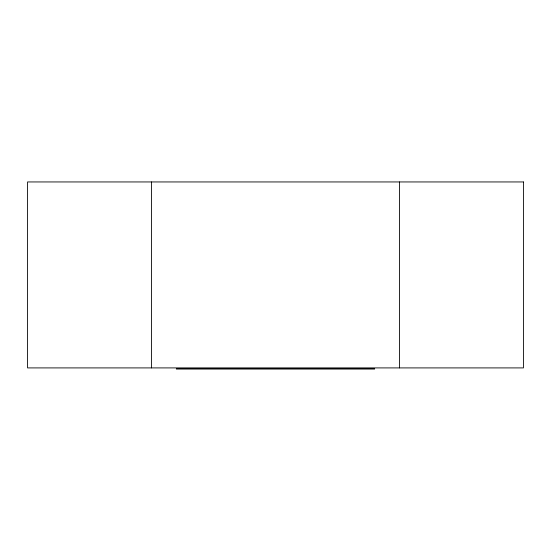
<?xml version="1.0" encoding="UTF-8"?>
<svg xmlns="http://www.w3.org/2000/svg" width="551" height="551" viewBox="0 0 551 551"><rect width="100%" height="100%" fill="white"/><g stroke="black" fill="none" stroke-linecap="round" stroke-linejoin="round"><path stroke-width="0.83" d="M176.327 368.399L374.673 368.399M176.32 369.053L374.68 369.053M399.475 181.947L399.475 367.91M151.525 181.947L151.525 367.91M523.45 181.947L27.55 181.947L27.55 367.91L523.45 367.91L523.45 181.947"/></g></svg>
